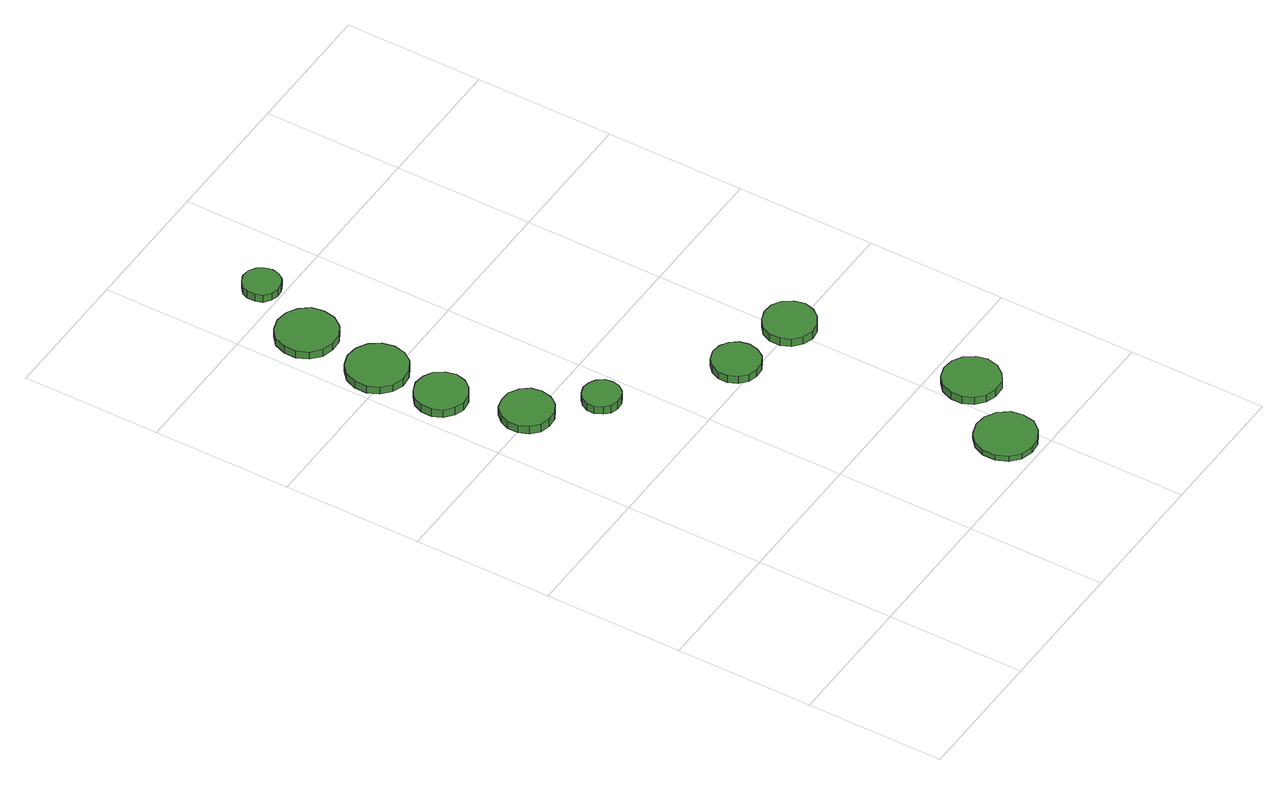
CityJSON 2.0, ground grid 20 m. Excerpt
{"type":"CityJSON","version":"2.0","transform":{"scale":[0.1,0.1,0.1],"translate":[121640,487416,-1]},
"CityObjects":{
"tree1":{"type":"SolitaryVegetationObject","attributes":{"function":"something"},"geometry":[{"type":"MultiSurface","lod":"1","boundaries":[[[0,1,2,3,4,5,6,7,8,9,10,11,12,13,14]],[[15,16,17,18,19,20,21,22,23,24,25,26,27,28,29]],[[0,29,28,1]],[[1,28,27,2]],[[2,27,26,3]],[[3,26,25,4]],[[4,25,24,5]],[[5,24,23,6]],[[6,23,22,7]],[[7,22,21,8]],[[8,21,20,9]],[[9,20,19,10]],[[10,19,18,11]],[[11,18,17,12]],[[12,17,16,13]],[[13,16,15,14]],[[14,15,29,0]]]}]},
"tree2":{"type":"SolitaryVegetationObject","attributes":{"function":"something"},"geometry":[{"type":"MultiSurface","lod":"1","boundaries":[[[30,31,32,33,34,35,36,37,38,39,40,41,42,43,44]],[[45,46,47,48,49,50,51,52,53,54,55,56,57,58,59]],[[30,59,58,31]],[[31,58,57,32]],[[32,57,56,33]],[[33,56,55,34]],[[34,55,54,35]],[[35,54,53,36]],[[36,53,52,37]],[[37,52,51,38]],[[38,51,50,39]],[[39,50,49,40]],[[40,49,48,41]],[[41,48,47,42]],[[42,47,46,43]],[[43,46,45,44]],[[44,45,59,30]]]}]},
"tree3":{"type":"SolitaryVegetationObject","attributes":{"function":"something"},"geometry":[{"type":"MultiSurface","lod":"1","boundaries":[[[60,61,62,63,64,65,66,67,68,69,70,71,72,73,74]],[[75,76,77,78,79,80,81,82,83,84,85,86,87,88,89]],[[60,89,88,61]],[[61,88,87,62]],[[62,87,86,63]],[[63,86,85,64]],[[64,85,84,65]],[[65,84,83,66]],[[66,83,82,67]],[[67,82,81,68]],[[68,81,80,69]],[[69,80,79,70]],[[70,79,78,71]],[[71,78,77,72]],[[72,77,76,73]],[[73,76,75,74]],[[74,75,89,60]]]}]},
"tree4":{"type":"SolitaryVegetationObject","attributes":{"function":"something"},"geometry":[{"type":"MultiSurface","lod":"1","boundaries":[[[90,91,92,93,94,95,96,97,98,99,100,101,102,103,104]],[[105,106,107,108,109,110,111,112,113,114,115,116,117,118,119]],[[90,119,118,91]],[[91,118,117,92]],[[92,117,116,93]],[[93,116,115,94]],[[94,115,114,95]],[[95,114,113,96]],[[96,113,112,97]],[[97,112,111,98]],[[98,111,110,99]],[[99,110,109,100]],[[100,109,108,101]],[[101,108,107,102]],[[102,107,106,103]],[[103,106,105,104]],[[104,105,119,90]]]}]},
"tree5":{"type":"SolitaryVegetationObject","attributes":{"function":"something"},"geometry":[{"type":"MultiSurface","lod":"1","boundaries":[[[120,121,122,123,124,125,126,127,128,129,130,131,132,133,134]],[[135,136,137,138,139,140,141,142,143,144,145,146,147,148,149]],[[120,149,148,121]],[[121,148,147,122]],[[122,147,146,123]],[[123,146,145,124]],[[124,145,144,125]],[[125,144,143,126]],[[126,143,142,127]],[[127,142,141,128]],[[128,141,140,129]],[[129,140,139,130]],[[130,139,138,131]],[[131,138,137,132]],[[132,137,136,133]],[[133,136,135,134]],[[134,135,149,120]]]}]},
"tree6":{"type":"SolitaryVegetationObject","attributes":{"function":"something"},"geometry":[{"type":"MultiSurface","lod":"1","boundaries":[[[150,151,152,153,154,155,156,157,158,159,160,161,162,163,164]],[[165,166,167,168,169,170,171,172,173,174,175,176,177,178,179]],[[150,179,178,151]],[[151,178,177,152]],[[152,177,176,153]],[[153,176,175,154]],[[154,175,174,155]],[[155,174,173,156]],[[156,173,172,157]],[[157,172,171,158]],[[158,171,170,159]],[[159,170,169,160]],[[160,169,168,161]],[[161,168,167,162]],[[162,167,166,163]],[[163,166,165,164]],[[164,165,179,150]]]}]},
"tree7":{"type":"SolitaryVegetationObject","attributes":{"function":"something"},"geometry":[{"type":"MultiSurface","lod":"1","boundaries":[[[180,181,182,183,184,185,186,187,188,189,190,191,192,193,194]],[[195,196,197,198,199,200,201,202,203,204,205,206,207,208,209]],[[180,209,208,181]],[[181,208,207,182]],[[182,207,206,183]],[[183,206,205,184]],[[184,205,204,185]],[[185,204,203,186]],[[186,203,202,187]],[[187,202,201,188]],[[188,201,200,189]],[[189,200,199,190]],[[190,199,198,191]],[[191,198,197,192]],[[192,197,196,193]],[[193,196,195,194]],[[194,195,209,180]]]}]},
"tree8":{"type":"SolitaryVegetationObject","attributes":{"function":"something"},"geometry":[{"type":"MultiSurface","lod":"1","boundaries":[[[210,211,212,213,214,215,216,217,218,219,220,221,222,223,224]],[[225,226,227,228,229,230,231,232,233,234,235,236,237,238,239]],[[210,239,238,211]],[[211,238,237,212]],[[212,237,236,213]],[[213,236,235,214]],[[214,235,234,215]],[[215,234,233,216]],[[216,233,232,217]],[[217,232,231,218]],[[218,231,230,219]],[[219,230,229,220]],[[220,229,228,221]],[[221,228,227,222]],[[222,227,226,223]],[[223,226,225,224]],[[224,225,239,210]]]}]},
"tree9":{"type":"SolitaryVegetationObject","attributes":{"function":"something"},"geometry":[{"type":"MultiSurface","lod":"1","boundaries":[[[240,241,242,243,244,245,246,247,248,249,250,251,252,253,254]],[[255,256,257,258,259,260,261,262,263,264,265,266,267,268,269]],[[240,269,268,241]],[[241,268,267,242]],[[242,267,266,243]],[[243,266,265,244]],[[244,265,264,245]],[[245,264,263,246]],[[246,263,262,247]],[[247,262,261,248]],[[248,261,260,249]],[[249,260,259,250]],[[250,259,258,251]],[[251,258,257,252]],[[252,257,256,253]],[[253,256,255,254]],[[254,255,269,240]]]}]},
"tree10":{"type":"SolitaryVegetationObject","attributes":{"function":"something"},"geometry":[{"type":"MultiSurface","lod":"1","boundaries":[[[270,271,272,273,274,275,276,277,278,279,280,281,282,283,284]],[[285,286,287,288,289,290,291,292,293,294,295,296,297,298,299]],[[270,299,298,271]],[[271,298,297,272]],[[272,297,296,273]],[[273,296,295,274]],[[274,295,294,275]],[[275,294,293,276]],[[276,293,292,277]],[[277,292,291,278]],[[278,291,290,279]],[[279,290,289,280]],[[280,289,288,281]],[[281,288,287,282]],[[282,287,286,283]],[[283,286,285,284]],[[284,285,299,270]]]}]}
},
"vertices":[
[118,606,25],[115,621,25],[106,633,25],[92,641,25],[77,642,25],[62,638,25],[51,627,25],[45,613,25],[45,598,25],[51,584,25],[62,573,25],[77,569,25],[92,570,25],[106,578,25],[115,590,25],[115,590,12],[106,578,12],[92,570,12],[77,569,12],[62,573,12],[51,584,12],[45,598,12],[45,613,12],[51,627,12],[62,638,12],[77,642,12],[92,641,12],[106,633,12],[115,621,12],[118,606,12],
[88,718,24],[84,733,24],[75,746,24],[62,753,24],[46,755,24],[32,750,24],[20,740,24],[14,726,24],[14,710,24],[20,696,24],[32,686,24],[46,681,24],[62,683,24],[75,691,24],[84,703,24],[84,703,11],[75,691,11],[62,683,11],[46,681,11],[32,686,11],[20,696,11],[14,710,11],[14,726,11],[20,740,11],[32,750,11],[46,755,11],[62,753,11],[75,746,11],[84,733,11],[88,718,11],
[90,814,26],[86,831,26],[76,846,26],[60,855,26],[42,857,26],[25,851,26],[12,839,26],[5,823,26],[5,805,26],[12,789,26],[25,777,26],[42,771,26],[60,773,26],[76,782,26],[86,796,26],[86,796,14],[76,782,14],[60,773,14],[42,771,14],[25,777,14],[12,789,14],[5,805,14],[5,823,14],[12,839,14],[25,851,14],[42,857,14],[60,855,14],[76,846,14],[86,831,14],[90,814,14],
[182,537,25],[180,548,25],[173,557,25],[164,562,25],[153,564,25],[142,560,25],[134,553,25],[129,543,25],[129,532,25],[134,522,25],[142,514,25],[153,511,25],[164,512,25],[173,517,25],[180,526,25],[180,526,12],[173,517,12],[164,512,12],[153,511,12],[142,514,12],[134,522,12],[129,532,12],[129,543,12],[134,553,12],[142,560,12],[153,564,12],[164,562,12],[173,557,12],[180,548,12],[182,537,12],
[100,928,25],[97,946,25],[86,960,25],[71,969,25],[53,971,25],[36,966,25],[22,954,25],[15,937,25],[15,919,25],[22,903,25],[36,891,25],[53,886,25],[71,887,25],[86,896,25],[97,911,25],[97,911,13],[86,896,13],[71,887,13],[53,886,13],[36,891,13],[22,903,13],[15,919,13],[15,937,13],[22,954,13],[36,966,13],[53,971,13],[71,969,13],[86,960,13],[97,946,13],[100,928,13],
[415,52,18],[412,69,18],[401,84,18],[385,93,18],[368,95,18],[350,89,18],[337,77,18],[330,61,18],[330,43,18],[337,26,18],[350,14,18],[368,9,18],[385,11,18],[401,20,18],[412,34,18],[412,34,9],[401,20,9],[385,11,9],[368,9,9],[350,14,9],[337,26,9],[330,43,9],[330,61,9],[337,77,9],[350,89,9],[368,95,9],[385,93,9],[401,84,9],[412,69,9],[415,52,9],
[134,1028,24],[131,1039,24],[125,1048,24],[115,1054,24],[104,1055,24],[94,1051,24],[85,1044,24],[81,1034,24],[81,1023,24],[85,1012,24],[94,1005,24],[104,1002,24],[115,1003,24],[125,1008,24],[131,1017,24],[131,1017,12],[125,1008,12],[115,1003,12],[104,1002,12],[94,1005,12],[85,1012,12],[81,1023,12],[81,1034,12],[85,1044,12],[94,1051,12],[104,1055,12],[115,1054,12],[125,1048,12],[131,1039,12],[134,1028,12],
[339,424,23],[336,438,23],[328,449,23],[316,456,23],[302,458,23],[288,453,23],[278,444,23],[272,431,23],[272,417,23],[278,404,23],[288,394,23],[302,390,23],[316,391,23],[328,398,23],[336,410,23],[336,410,11],[328,398,11],[316,391,11],[302,390,11],[288,394,11],[278,404,11],[272,417,11],[272,431,11],[278,444,11],[288,453,11],[302,458,11],[316,456,11],[328,449,11],[336,438,11],[339,424,11],
[480,146,21],[476,162,21],[466,176,21],[452,184,21],[435,186,21],[419,181,21],[407,170,21],[400,154,21],[400,137,21],[407,122,21],[419,111,21],[435,106,21],[452,107,21],[466,116,21],[476,129,21],[476,129,9],[466,116,9],[452,107,9],[435,106,9],[419,111,9],[407,122,9],[400,137,9],[400,154,9],[407,170,9],[419,181,9],[435,186,9],[452,184,9],[466,176,9],[476,162,9],[480,146,9],
[444,404,23],[440,419,23],[431,432,23],[418,440,23],[403,441,23],[388,436,23],[376,426,23],[370,412,23],[370,396,23],[376,382,23],[388,372,23],[403,367,23],[418,369,23],[431,377,23],[440,389,23],[440,389,10],[431,377,10],[418,369,10],[403,367,10],[388,372,10],[376,382,10],[370,396,10],[370,412,10],[376,426,10],[388,436,10],[403,441,10],[418,440,10],[431,432,10],[440,419,10],[444,404,10]
]}
